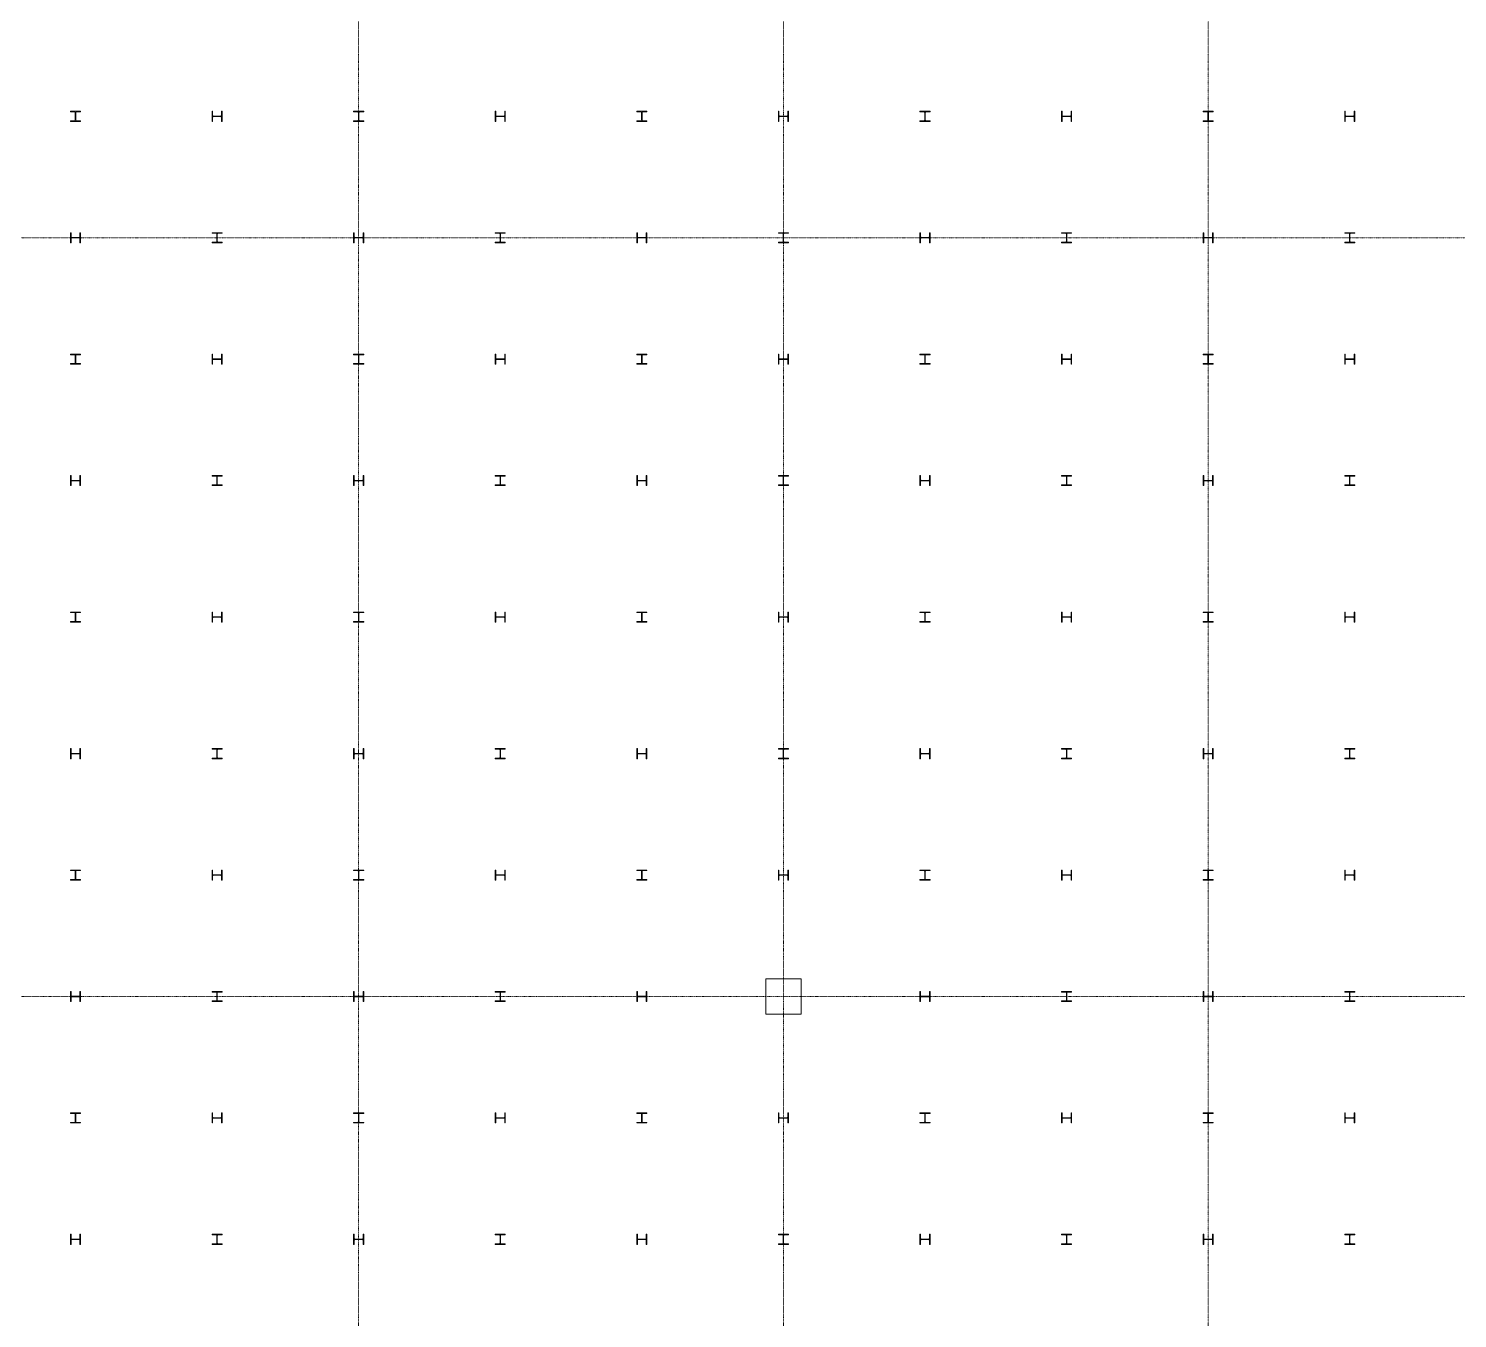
# Model space of a CAD drawing. Extents: x -32000 to 362567, y -29000 to 144214.
# Drawn here: x 19873 to 48130, y 23636 to 49134 of the extents above; entities that cross this region are included whole.
import ezdxf

# ---------------------------------------------------------------- set-up
doc = ezdxf.new("R2010")
doc.units = 0
doc.header["$LTSCALE"] = 10
doc.linetypes.add('H12PL25$0$JJP_三點線', pattern=[0.9, 0.3, -0.15, 0, -0.15, 0, -0.15, 0, -0.15])
doc.layers.add('H12PL25$0$S-COL', color=252, linetype='Continuous')
doc.layers.add('H12PL25$0$S-GRID', color=252, linetype='Continuous')

# ---------------------------------------------------------------- blocks, each defined once
blk = doc.blocks.new('H12PL25')
at = {"layer": 'H12PL25$0$S-COL', "lineweight": 0, "flags": 128}
for points in [[(20900, 47300), (20900, 47312), (20817, 47312, -0.41421356), (20804, 47325), (20804, 47475, -0.41421356), (20817, 47488), (20900, 47488), (20900, 47500), (20700, 47500), (20700, 47488), (20783, 47488, -0.41421356), (20796, 47475), (20796, 47325, -0.41421356), (20783, 47312), (20700, 47312), (20700, 47300)], [(23700, 47500), (23688, 47500), (23688, 47417, -0.41421356), (23675, 47404), (23525, 47404, -0.41421356), (23512, 47417), (23512, 47500), (23500, 47500), (23500, 47300), (23512, 47300), (23512, 47383, -0.41421356), (23525, 47396), (23675, 47396, -0.41421356), (23688, 47383), (23688, 47300), (23700, 47300)], [(26500, 47300), (26500, 47312), (26417, 47312, -0.41421356), (26404, 47325), (26404, 47475, -0.41421356), (26417, 47488), (26500, 47488), (26500, 47500), (26300, 47500), (26300, 47488), (26383, 47488, -0.41421356), (26396, 47475), (26396, 47325, -0.41421356), (26383, 47312), (26300, 47312), (26300, 47300)], [(29300, 47500), (29288, 47500), (29288, 47417, -0.41421356), (29275, 47404), (29125, 47404, -0.41421356), (29112, 47417), (29112, 47500), (29100, 47500), (29100, 47300), (29112, 47300), (29112, 47383, -0.41421356), (29125, 47396), (29275, 47396, -0.41421356), (29288, 47383), (29288, 47300), (29300, 47300)], [(32100, 47300), (32100, 47312), (32017, 47312, -0.41421356), (32004, 47325), (32004, 47475, -0.41421356), (32017, 47488), (32100, 47488), (32100, 47500), (31900, 47500), (31900, 47488), (31983, 47488, -0.41421356), (31996, 47475), (31996, 47325, -0.41421356), (31983, 47312), (31900, 47312), (31900, 47300)], [(34900, 47500), (34888, 47500), (34888, 47417, -0.41421356), (34875, 47404), (34725, 47404, -0.41421356), (34712, 47417), (34712, 47500), (34700, 47500), (34700, 47300), (34712, 47300), (34712, 47383, -0.41421356), (34725, 47396), (34875, 47396, -0.41421356), (34888, 47383), (34888, 47300), (34900, 47300)], [(37700, 47300), (37700, 47312), (37617, 47312, -0.41421356), (37604, 47325), (37604, 47475, -0.41421356), (37617, 47488), (37700, 47488), (37700, 47500), (37500, 47500), (37500, 47488), (37583, 47488, -0.41421356), (37596, 47475), (37596, 47325, -0.41421356), (37583, 47312), (37500, 47312), (37500, 47300)], [(40500, 47500), (40488, 47500), (40488, 47417, -0.41421356), (40475, 47404), (40325, 47404, -0.41421356), (40312, 47417), (40312, 47500), (40300, 47500), (40300, 47300), (40312, 47300), (40312, 47383, -0.41421356), (40325, 47396), (40475, 47396, -0.41421356), (40488, 47383), (40488, 47300), (40500, 47300)], [(43300, 47300), (43300, 47312), (43217, 47312, -0.41421356), (43204, 47325), (43204, 47475, -0.41421356), (43217, 47488), (43300, 47488), (43300, 47500), (43100, 47500), (43100, 47488), (43183, 47488, -0.41421356), (43196, 47475), (43196, 47325, -0.41421356), (43183, 47312), (43100, 47312), (43100, 47300)], [(46100, 47500), (46088, 47500), (46088, 47417, -0.41421356), (46075, 47404), (45925, 47404, -0.41421356), (45912, 47417), (45912, 47500), (45900, 47500), (45900, 47300), (45912, 47300), (45912, 47383, -0.41421356), (45925, 47396), (46075, 47396, -0.41421356), (46088, 47383), (46088, 47300), (46100, 47300)], [(20900, 45100), (20888, 45100), (20888, 45017, -0.41421356), (20875, 45004), (20725, 45004, -0.41421356), (20712, 45017), (20712, 45100), (20700, 45100), (20700, 44900), (20712, 44900), (20712, 44983, -0.41421356), (20725, 44996), (20875, 44996, -0.41421356), (20888, 44983), (20888, 44900), (20900, 44900)], [(23700, 44900), (23700, 44912), (23617, 44912, -0.41421356), (23604, 44925), (23604, 45075, -0.41421356), (23617, 45088), (23700, 45088), (23700, 45100), (23500, 45100), (23500, 45088), (23583, 45088, -0.41421356), (23596, 45075), (23596, 44925, -0.41421356), (23583, 44912), (23500, 44912), (23500, 44900)], [(26500, 45100), (26488, 45100), (26488, 45017, -0.41421356), (26475, 45004), (26325, 45004, -0.41421356), (26312, 45017), (26312, 45100), (26300, 45100), (26300, 44900), (26312, 44900), (26312, 44983, -0.41421356), (26325, 44996), (26475, 44996, -0.41421356), (26488, 44983), (26488, 44900), (26500, 44900)], [(29300, 44900), (29300, 44912), (29217, 44912, -0.41421356), (29204, 44925), (29204, 45075, -0.41421356), (29217, 45088), (29300, 45088), (29300, 45100), (29100, 45100), (29100, 45088), (29183, 45088, -0.41421356), (29196, 45075), (29196, 44925, -0.41421356), (29183, 44912), (29100, 44912), (29100, 44900)], [(32100, 45100), (32088, 45100), (32088, 45017, -0.41421356), (32075, 45004), (31925, 45004, -0.41421356), (31912, 45017), (31912, 45100), (31900, 45100), (31900, 44900), (31912, 44900), (31912, 44983, -0.41421356), (31925, 44996), (32075, 44996, -0.41421356), (32088, 44983), (32088, 44900), (32100, 44900)], [(34900, 44900), (34900, 44912), (34817, 44912, -0.41421356), (34804, 44925), (34804, 45075, -0.41421356), (34817, 45088), (34900, 45088), (34900, 45100), (34700, 45100), (34700, 45088), (34783, 45088, -0.41421356), (34796, 45075), (34796, 44925, -0.41421356), (34783, 44912), (34700, 44912), (34700, 44900)], [(37700, 45100), (37688, 45100), (37688, 45017, -0.41421356), (37675, 45004), (37525, 45004, -0.41421356), (37512, 45017), (37512, 45100), (37500, 45100), (37500, 44900), (37512, 44900), (37512, 44983, -0.41421356), (37525, 44996), (37675, 44996, -0.41421356), (37688, 44983), (37688, 44900), (37700, 44900)], [(40500, 44900), (40500, 44912), (40417, 44912, -0.41421356), (40404, 44925), (40404, 45075, -0.41421356), (40417, 45088), (40500, 45088), (40500, 45100), (40300, 45100), (40300, 45088), (40383, 45088, -0.41421356), (40396, 45075), (40396, 44925, -0.41421356), (40383, 44912), (40300, 44912), (40300, 44900)], [(43300, 45100), (43288, 45100), (43288, 45017, -0.41421356), (43275, 45004), (43125, 45004, -0.41421356), (43112, 45017), (43112, 45100), (43100, 45100), (43100, 44900), (43112, 44900), (43112, 44983, -0.41421356), (43125, 44996), (43275, 44996, -0.41421356), (43288, 44983), (43288, 44900), (43300, 44900)], [(46100, 44900), (46100, 44912), (46017, 44912, -0.41421356), (46004, 44925), (46004, 45075, -0.41421356), (46017, 45088), (46100, 45088), (46100, 45100), (45900, 45100), (45900, 45088), (45983, 45088, -0.41421356), (45996, 45075), (45996, 44925, -0.41421356), (45983, 44912), (45900, 44912), (45900, 44900)], [(20900, 42500), (20900, 42512), (20817, 42512, -0.41421356), (20804, 42525), (20804, 42675, -0.41421356), (20817, 42688), (20900, 42688), (20900, 42700), (20700, 42700), (20700, 42688), (20783, 42688, -0.41421356), (20796, 42675), (20796, 42525, -0.41421356), (20783, 42512), (20700, 42512), (20700, 42500)], [(23700, 42700), (23688, 42700), (23688, 42617, -0.41421356), (23675, 42604), (23525, 42604, -0.41421356), (23512, 42617), (23512, 42700), (23500, 42700), (23500, 42500), (23512, 42500), (23512, 42583, -0.41421356), (23525, 42596), (23675, 42596, -0.41421356), (23688, 42583), (23688, 42500), (23700, 42500)], [(26500, 42500), (26500, 42512), (26417, 42512, -0.41421356), (26404, 42525), (26404, 42675, -0.41421356), (26417, 42688), (26500, 42688), (26500, 42700), (26300, 42700), (26300, 42688), (26383, 42688, -0.41421356), (26396, 42675), (26396, 42525, -0.41421356), (26383, 42512), (26300, 42512), (26300, 42500)], [(29300, 42700), (29288, 42700), (29288, 42617, -0.41421356), (29275, 42604), (29125, 42604, -0.41421356), (29112, 42617), (29112, 42700), (29100, 42700), (29100, 42500), (29112, 42500), (29112, 42583, -0.41421356), (29125, 42596), (29275, 42596, -0.41421356), (29288, 42583), (29288, 42500), (29300, 42500)], [(32100, 42500), (32100, 42512), (32017, 42512, -0.41421356), (32004, 42525), (32004, 42675, -0.41421356), (32017, 42688), (32100, 42688), (32100, 42700), (31900, 42700), (31900, 42688), (31983, 42688, -0.41421356), (31996, 42675), (31996, 42525, -0.41421356), (31983, 42512), (31900, 42512), (31900, 42500)], [(34900, 42700), (34888, 42700), (34888, 42617, -0.41421356), (34875, 42604), (34725, 42604, -0.41421356), (34712, 42617), (34712, 42700), (34700, 42700), (34700, 42500), (34712, 42500), (34712, 42583, -0.41421356), (34725, 42596), (34875, 42596, -0.41421356), (34888, 42583), (34888, 42500), (34900, 42500)], [(37700, 42500), (37700, 42512), (37617, 42512, -0.41421356), (37604, 42525), (37604, 42675, -0.41421356), (37617, 42688), (37700, 42688), (37700, 42700), (37500, 42700), (37500, 42688), (37583, 42688, -0.41421356), (37596, 42675), (37596, 42525, -0.41421356), (37583, 42512), (37500, 42512), (37500, 42500)], [(40500, 42700), (40488, 42700), (40488, 42617, -0.41421356), (40475, 42604), (40325, 42604, -0.41421356), (40312, 42617), (40312, 42700), (40300, 42700), (40300, 42500), (40312, 42500), (40312, 42583, -0.41421356), (40325, 42596), (40475, 42596, -0.41421356), (40488, 42583), (40488, 42500), (40500, 42500)], [(43300, 42500), (43300, 42512), (43217, 42512, -0.41421356), (43204, 42525), (43204, 42675, -0.41421356), (43217, 42688), (43300, 42688), (43300, 42700), (43100, 42700), (43100, 42688), (43183, 42688, -0.41421356), (43196, 42675), (43196, 42525, -0.41421356), (43183, 42512), (43100, 42512), (43100, 42500)], [(46100, 42700), (46088, 42700), (46088, 42617, -0.41421356), (46075, 42604), (45925, 42604, -0.41421356), (45912, 42617), (45912, 42700), (45900, 42700), (45900, 42500), (45912, 42500), (45912, 42583, -0.41421356), (45925, 42596), (46075, 42596, -0.41421356), (46088, 42583), (46088, 42500), (46100, 42500)], [(20900, 40300), (20888, 40300), (20888, 40217, -0.41421356), (20875, 40204), (20725, 40204, -0.41421356), (20712, 40217), (20712, 40300), (20700, 40300), (20700, 40100), (20712, 40100), (20712, 40183, -0.41421356), (20725, 40196), (20875, 40196, -0.41421356), (20888, 40183), (20888, 40100), (20900, 40100)], [(23700, 40100), (23700, 40112), (23617, 40112, -0.41421356), (23604, 40125), (23604, 40275, -0.41421356), (23617, 40288), (23700, 40288), (23700, 40300), (23500, 40300), (23500, 40288), (23583, 40288, -0.41421356), (23596, 40275), (23596, 40125, -0.41421356), (23583, 40112), (23500, 40112), (23500, 40100)], [(26500, 40300), (26488, 40300), (26488, 40217, -0.41421356), (26475, 40204), (26325, 40204, -0.41421356), (26312, 40217), (26312, 40300), (26300, 40300), (26300, 40100), (26312, 40100), (26312, 40183, -0.41421356), (26325, 40196), (26475, 40196, -0.41421356), (26488, 40183), (26488, 40100), (26500, 40100)], [(29300, 40100), (29300, 40112), (29217, 40112, -0.41421356), (29204, 40125), (29204, 40275, -0.41421356), (29217, 40288), (29300, 40288), (29300, 40300), (29100, 40300), (29100, 40288), (29183, 40288, -0.41421356), (29196, 40275), (29196, 40125, -0.41421356), (29183, 40112), (29100, 40112), (29100, 40100)], [(32100, 40300), (32088, 40300), (32088, 40217, -0.41421356), (32075, 40204), (31925, 40204, -0.41421356), (31912, 40217), (31912, 40300), (31900, 40300), (31900, 40100), (31912, 40100), (31912, 40183, -0.41421356), (31925, 40196), (32075, 40196, -0.41421356), (32088, 40183), (32088, 40100), (32100, 40100)], [(34900, 40100), (34900, 40112), (34817, 40112, -0.41421356), (34804, 40125), (34804, 40275, -0.41421356), (34817, 40288), (34900, 40288), (34900, 40300), (34700, 40300), (34700, 40288), (34783, 40288, -0.41421356), (34796, 40275), (34796, 40125, -0.41421356), (34783, 40112), (34700, 40112), (34700, 40100)], [(37700, 40300), (37688, 40300), (37688, 40217, -0.41421356), (37675, 40204), (37525, 40204, -0.41421356), (37512, 40217), (37512, 40300), (37500, 40300), (37500, 40100), (37512, 40100), (37512, 40183, -0.41421356), (37525, 40196), (37675, 40196, -0.41421356), (37688, 40183), (37688, 40100), (37700, 40100)], [(40500, 40100), (40500, 40112), (40417, 40112, -0.41421356), (40404, 40125), (40404, 40275, -0.41421356), (40417, 40288), (40500, 40288), (40500, 40300), (40300, 40300), (40300, 40288), (40383, 40288, -0.41421356), (40396, 40275), (40396, 40125, -0.41421356), (40383, 40112), (40300, 40112), (40300, 40100)], [(43300, 40300), (43288, 40300), (43288, 40217, -0.41421356), (43275, 40204), (43125, 40204, -0.41421356), (43112, 40217), (43112, 40300), (43100, 40300), (43100, 40100), (43112, 40100), (43112, 40183, -0.41421356), (43125, 40196), (43275, 40196, -0.41421356), (43288, 40183), (43288, 40100), (43300, 40100)], [(46100, 40100), (46100, 40112), (46017, 40112, -0.41421356), (46004, 40125), (46004, 40275, -0.41421356), (46017, 40288), (46100, 40288), (46100, 40300), (45900, 40300), (45900, 40288), (45983, 40288, -0.41421356), (45996, 40275), (45996, 40125, -0.41421356), (45983, 40112), (45900, 40112), (45900, 40100)], [(20900, 37400), (20900, 37412), (20817, 37412, -0.41421356), (20804, 37425), (20804, 37575, -0.41421356), (20817, 37588), (20900, 37588), (20900, 37600), (20700, 37600), (20700, 37588), (20783, 37588, -0.41421356), (20796, 37575), (20796, 37425, -0.41421356), (20783, 37412), (20700, 37412), (20700, 37400)], [(23700, 37600), (23688, 37600), (23688, 37517, -0.41421356), (23675, 37504), (23525, 37504, -0.41421356), (23512, 37517), (23512, 37600), (23500, 37600), (23500, 37400), (23512, 37400), (23512, 37483, -0.41421356), (23525, 37496), (23675, 37496, -0.41421356), (23688, 37483), (23688, 37400), (23700, 37400)], [(26500, 37400), (26500, 37412), (26417, 37412, -0.41421356), (26404, 37425), (26404, 37575, -0.41421356), (26417, 37588), (26500, 37588), (26500, 37600), (26300, 37600), (26300, 37588), (26383, 37588, -0.41421356), (26396, 37575), (26396, 37425, -0.41421356), (26383, 37412), (26300, 37412), (26300, 37400)], [(29300, 37600), (29288, 37600), (29288, 37517, -0.41421356), (29275, 37504), (29125, 37504, -0.41421356), (29112, 37517), (29112, 37600), (29100, 37600), (29100, 37400), (29112, 37400), (29112, 37483, -0.41421356), (29125, 37496), (29275, 37496, -0.41421356), (29288, 37483), (29288, 37400), (29300, 37400)], [(32100, 37400), (32100, 37412), (32017, 37412, -0.41421356), (32004, 37425), (32004, 37575, -0.41421356), (32017, 37588), (32100, 37588), (32100, 37600), (31900, 37600), (31900, 37588), (31983, 37588, -0.41421356), (31996, 37575), (31996, 37425, -0.41421356), (31983, 37412), (31900, 37412), (31900, 37400)], [(34900, 37600), (34888, 37600), (34888, 37517, -0.41421356), (34875, 37504), (34725, 37504, -0.41421356), (34712, 37517), (34712, 37600), (34700, 37600), (34700, 37400), (34712, 37400), (34712, 37483, -0.41421356), (34725, 37496), (34875, 37496, -0.41421356), (34888, 37483), (34888, 37400), (34900, 37400)], [(37700, 37400), (37700, 37412), (37617, 37412, -0.41421356), (37604, 37425), (37604, 37575, -0.41421356), (37617, 37588), (37700, 37588), (37700, 37600), (37500, 37600), (37500, 37588), (37583, 37588, -0.41421356), (37596, 37575), (37596, 37425, -0.41421356), (37583, 37412), (37500, 37412), (37500, 37400)], [(40500, 37600), (40488, 37600), (40488, 37517, -0.41421356), (40475, 37504), (40325, 37504, -0.41421356), (40312, 37517), (40312, 37600), (40300, 37600), (40300, 37400), (40312, 37400), (40312, 37483, -0.41421356), (40325, 37496), (40475, 37496, -0.41421356), (40488, 37483), (40488, 37400), (40500, 37400)], [(43300, 37400), (43300, 37412), (43217, 37412, -0.41421356), (43204, 37425), (43204, 37575, -0.41421356), (43217, 37588), (43300, 37588), (43300, 37600), (43100, 37600), (43100, 37588), (43183, 37588, -0.41421356), (43196, 37575), (43196, 37425, -0.41421356), (43183, 37412), (43100, 37412), (43100, 37400)], [(46100, 37600), (46088, 37600), (46088, 37517, -0.41421356), (46075, 37504), (45925, 37504, -0.41421356), (45912, 37517), (45912, 37600), (45900, 37600), (45900, 37400), (45912, 37400), (45912, 37483, -0.41421356), (45925, 37496), (46075, 37496, -0.41421356), (46088, 37483), (46088, 37400), (46100, 37400)], [(20900, 34900), (20888, 34900), (20888, 34817, -0.41421356), (20875, 34804), (20725, 34804, -0.41421356), (20712, 34817), (20712, 34900), (20700, 34900), (20700, 34700), (20712, 34700), (20712, 34783, -0.41421356), (20725, 34796), (20875, 34796, -0.41421356), (20888, 34783), (20888, 34700), (20900, 34700)], [(23700, 34700), (23700, 34712), (23617, 34712, -0.41421356), (23604, 34725), (23604, 34875, -0.41421356), (23617, 34888), (23700, 34888), (23700, 34900), (23500, 34900), (23500, 34888), (23583, 34888, -0.41421356), (23596, 34875), (23596, 34725, -0.41421356), (23583, 34712), (23500, 34712), (23500, 34700)], [(26500, 34900), (26488, 34900), (26488, 34817, -0.41421356), (26475, 34804), (26325, 34804, -0.41421356), (26312, 34817), (26312, 34900), (26300, 34900), (26300, 34700), (26312, 34700), (26312, 34783, -0.41421356), (26325, 34796), (26475, 34796, -0.41421356), (26488, 34783), (26488, 34700), (26500, 34700)], [(29300, 34700), (29300, 34712), (29217, 34712, -0.41421356), (29204, 34725), (29204, 34875, -0.41421356), (29217, 34888), (29300, 34888), (29300, 34900), (29100, 34900), (29100, 34888), (29183, 34888, -0.41421356), (29196, 34875), (29196, 34725, -0.41421356), (29183, 34712), (29100, 34712), (29100, 34700)], [(32100, 34900), (32088, 34900), (32088, 34817, -0.41421356), (32075, 34804), (31925, 34804, -0.41421356), (31912, 34817), (31912, 34900), (31900, 34900), (31900, 34700), (31912, 34700), (31912, 34783, -0.41421356), (31925, 34796), (32075, 34796, -0.41421356), (32088, 34783), (32088, 34700), (32100, 34700)], [(34900, 34700), (34900, 34712), (34817, 34712, -0.41421356), (34804, 34725), (34804, 34875, -0.41421356), (34817, 34888), (34900, 34888), (34900, 34900), (34700, 34900), (34700, 34888), (34783, 34888, -0.41421356), (34796, 34875), (34796, 34725, -0.41421356), (34783, 34712), (34700, 34712), (34700, 34700)], [(37700, 34900), (37688, 34900), (37688, 34817, -0.41421356), (37675, 34804), (37525, 34804, -0.41421356), (37512, 34817), (37512, 34900), (37500, 34900), (37500, 34700), (37512, 34700), (37512, 34783, -0.41421356), (37525, 34796), (37675, 34796, -0.41421356), (37688, 34783), (37688, 34700), (37700, 34700)], [(40500, 34700), (40500, 34712), (40417, 34712, -0.41421356), (40404, 34725), (40404, 34875, -0.41421356), (40417, 34888), (40500, 34888), (40500, 34900), (40300, 34900), (40300, 34888), (40383, 34888, -0.41421356), (40396, 34875), (40396, 34725, -0.41421356), (40383, 34712), (40300, 34712), (40300, 34700)], [(43300, 34900), (43288, 34900), (43288, 34817, -0.41421356), (43275, 34804), (43125, 34804, -0.41421356), (43112, 34817), (43112, 34900), (43100, 34900), (43100, 34700), (43112, 34700), (43112, 34783, -0.41421356), (43125, 34796), (43275, 34796, -0.41421356), (43288, 34783), (43288, 34700), (43300, 34700)], [(46100, 34700), (46100, 34712), (46017, 34712, -0.41421356), (46004, 34725), (46004, 34875, -0.41421356), (46017, 34888), (46100, 34888), (46100, 34900), (45900, 34900), (45900, 34888), (45983, 34888, -0.41421356), (45996, 34875), (45996, 34725, -0.41421356), (45983, 34712), (45900, 34712), (45900, 34700)], [(20900, 32300), (20900, 32312), (20817, 32312, -0.41421356), (20804, 32325), (20804, 32475, -0.41421356), (20817, 32488), (20900, 32488), (20900, 32500), (20700, 32500), (20700, 32488), (20783, 32488, -0.41421356), (20796, 32475), (20796, 32325, -0.41421356), (20783, 32312), (20700, 32312), (20700, 32300)], [(23700, 32500), (23688, 32500), (23688, 32417, -0.41421356), (23675, 32404), (23525, 32404, -0.41421356), (23512, 32417), (23512, 32500), (23500, 32500), (23500, 32300), (23512, 32300), (23512, 32383, -0.41421356), (23525, 32396), (23675, 32396, -0.41421356), (23688, 32383), (23688, 32300), (23700, 32300)], [(26500, 32300), (26500, 32312), (26417, 32312, -0.41421356), (26404, 32325), (26404, 32475, -0.41421356), (26417, 32488), (26500, 32488), (26500, 32500), (26300, 32500), (26300, 32488), (26383, 32488, -0.41421356), (26396, 32475), (26396, 32325, -0.41421356), (26383, 32312), (26300, 32312), (26300, 32300)], [(29300, 32500), (29288, 32500), (29288, 32417, -0.41421356), (29275, 32404), (29125, 32404, -0.41421356), (29112, 32417), (29112, 32500), (29100, 32500), (29100, 32300), (29112, 32300), (29112, 32383, -0.41421356), (29125, 32396), (29275, 32396, -0.41421356), (29288, 32383), (29288, 32300), (29300, 32300)], [(32100, 32300), (32100, 32312), (32017, 32312, -0.41421356), (32004, 32325), (32004, 32475, -0.41421356), (32017, 32488), (32100, 32488), (32100, 32500), (31900, 32500), (31900, 32488), (31983, 32488, -0.41421356), (31996, 32475), (31996, 32325, -0.41421356), (31983, 32312), (31900, 32312), (31900, 32300)], [(34900, 32500), (34888, 32500), (34888, 32417, -0.41421356), (34875, 32404), (34725, 32404, -0.41421356), (34712, 32417), (34712, 32500), (34700, 32500), (34700, 32300), (34712, 32300), (34712, 32383, -0.41421356), (34725, 32396), (34875, 32396, -0.41421356), (34888, 32383), (34888, 32300), (34900, 32300)], [(37700, 32300), (37700, 32312), (37617, 32312, -0.41421356), (37604, 32325), (37604, 32475, -0.41421356), (37617, 32488), (37700, 32488), (37700, 32500), (37500, 32500), (37500, 32488), (37583, 32488, -0.41421356), (37596, 32475), (37596, 32325, -0.41421356), (37583, 32312), (37500, 32312), (37500, 32300)], [(40500, 32500), (40488, 32500), (40488, 32417, -0.41421356), (40475, 32404), (40325, 32404, -0.41421356), (40312, 32417), (40312, 32500), (40300, 32500), (40300, 32300), (40312, 32300), (40312, 32383, -0.41421356), (40325, 32396), (40475, 32396, -0.41421356), (40488, 32383), (40488, 32300), (40500, 32300)], [(43300, 32300), (43300, 32312), (43217, 32312, -0.41421356), (43204, 32325), (43204, 32475, -0.41421356), (43217, 32488), (43300, 32488), (43300, 32500), (43100, 32500), (43100, 32488), (43183, 32488, -0.41421356), (43196, 32475), (43196, 32325, -0.41421356), (43183, 32312), (43100, 32312), (43100, 32300)], [(46100, 32500), (46088, 32500), (46088, 32417, -0.41421356), (46075, 32404), (45925, 32404, -0.41421356), (45912, 32417), (45912, 32500), (45900, 32500), (45900, 32300), (45912, 32300), (45912, 32383, -0.41421356), (45925, 32396), (46075, 32396, -0.41421356), (46088, 32383), (46088, 32300), (46100, 32300)], [(20900, 30100), (20888, 30100), (20888, 30017, -0.41421356), (20875, 30004), (20725, 30004, -0.41421356), (20712, 30017), (20712, 30100), (20700, 30100), (20700, 29900), (20712, 29900), (20712, 29983, -0.41421356), (20725, 29996), (20875, 29996, -0.41421356), (20888, 29983), (20888, 29900), (20900, 29900)], [(23700, 29900), (23700, 29912), (23617, 29912, -0.41421356), (23604, 29925), (23604, 30075, -0.41421356), (23617, 30088), (23700, 30088), (23700, 30100), (23500, 30100), (23500, 30088), (23583, 30088, -0.41421356), (23596, 30075), (23596, 29925, -0.41421356), (23583, 29912), (23500, 29912), (23500, 29900)], [(26500, 30100), (26488, 30100), (26488, 30017, -0.41421356), (26475, 30004), (26325, 30004, -0.41421356), (26312, 30017), (26312, 30100), (26300, 30100), (26300, 29900), (26312, 29900), (26312, 29983, -0.41421356), (26325, 29996), (26475, 29996, -0.41421356), (26488, 29983), (26488, 29900), (26500, 29900)], [(29300, 29900), (29300, 29912), (29217, 29912, -0.41421356), (29204, 29925), (29204, 30075, -0.41421356), (29217, 30088), (29300, 30088), (29300, 30100), (29100, 30100), (29100, 30088), (29183, 30088, -0.41421356), (29196, 30075), (29196, 29925, -0.41421356), (29183, 29912), (29100, 29912), (29100, 29900)], [(32100, 30100), (32088, 30100), (32088, 30017, -0.41421356), (32075, 30004), (31925, 30004, -0.41421356), (31912, 30017), (31912, 30100), (31900, 30100), (31900, 29900), (31912, 29900), (31912, 29983, -0.41421356), (31925, 29996), (32075, 29996, -0.41421356), (32088, 29983), (32088, 29900), (32100, 29900)], [(37700, 30100), (37688, 30100), (37688, 30017, -0.41421356), (37675, 30004), (37525, 30004, -0.41421356), (37512, 30017), (37512, 30100), (37500, 30100), (37500, 29900), (37512, 29900), (37512, 29983, -0.41421356), (37525, 29996), (37675, 29996, -0.41421356), (37688, 29983), (37688, 29900), (37700, 29900)], [(40500, 29900), (40500, 29912), (40417, 29912, -0.41421356), (40404, 29925), (40404, 30075, -0.41421356), (40417, 30088), (40500, 30088), (40500, 30100), (40300, 30100), (40300, 30088), (40383, 30088, -0.41421356), (40396, 30075), (40396, 29925, -0.41421356), (40383, 29912), (40300, 29912), (40300, 29900)], [(43300, 30100), (43288, 30100), (43288, 30017, -0.41421356), (43275, 30004), (43125, 30004, -0.41421356), (43112, 30017), (43112, 30100), (43100, 30100), (43100, 29900), (43112, 29900), (43112, 29983, -0.41421356), (43125, 29996), (43275, 29996, -0.41421356), (43288, 29983), (43288, 29900), (43300, 29900)], [(46100, 29900), (46100, 29912), (46017, 29912, -0.41421356), (46004, 29925), (46004, 30075, -0.41421356), (46017, 30088), (46100, 30088), (46100, 30100), (45900, 30100), (45900, 30088), (45983, 30088, -0.41421356), (45996, 30075), (45996, 29925, -0.41421356), (45983, 29912), (45900, 29912), (45900, 29900)], [(20900, 27500), (20900, 27512), (20817, 27512, -0.41421356), (20804, 27525), (20804, 27675, -0.41421356), (20817, 27688), (20900, 27688), (20900, 27700), (20700, 27700), (20700, 27688), (20783, 27688, -0.41421356), (20796, 27675), (20796, 27525, -0.41421356), (20783, 27512), (20700, 27512), (20700, 27500)], [(23700, 27700), (23688, 27700), (23688, 27617, -0.41421356), (23675, 27604), (23525, 27604, -0.41421356), (23512, 27617), (23512, 27700), (23500, 27700), (23500, 27500), (23512, 27500), (23512, 27583, -0.41421356), (23525, 27596), (23675, 27596, -0.41421356), (23688, 27583), (23688, 27500), (23700, 27500)], [(26500, 27500), (26500, 27512), (26417, 27512, -0.41421356), (26404, 27525), (26404, 27675, -0.41421356), (26417, 27688), (26500, 27688), (26500, 27700), (26300, 27700), (26300, 27688), (26383, 27688, -0.41421356), (26396, 27675), (26396, 27525, -0.41421356), (26383, 27512), (26300, 27512), (26300, 27500)], [(29300, 27700), (29288, 27700), (29288, 27617, -0.41421356), (29275, 27604), (29125, 27604, -0.41421356), (29112, 27617), (29112, 27700), (29100, 27700), (29100, 27500), (29112, 27500), (29112, 27583, -0.41421356), (29125, 27596), (29275, 27596, -0.41421356), (29288, 27583), (29288, 27500), (29300, 27500)], [(32100, 27500), (32100, 27512), (32017, 27512, -0.41421356), (32004, 27525), (32004, 27675, -0.41421356), (32017, 27688), (32100, 27688), (32100, 27700), (31900, 27700), (31900, 27688), (31983, 27688, -0.41421356), (31996, 27675), (31996, 27525, -0.41421356), (31983, 27512), (31900, 27512), (31900, 27500)], [(34900, 27700), (34888, 27700), (34888, 27617, -0.41421356), (34875, 27604), (34725, 27604, -0.41421356), (34712, 27617), (34712, 27700), (34700, 27700), (34700, 27500), (34712, 27500), (34712, 27583, -0.41421356), (34725, 27596), (34875, 27596, -0.41421356), (34888, 27583), (34888, 27500), (34900, 27500)], [(37700, 27500), (37700, 27512), (37617, 27512, -0.41421356), (37604, 27525), (37604, 27675, -0.41421356), (37617, 27688), (37700, 27688), (37700, 27700), (37500, 27700), (37500, 27688), (37583, 27688, -0.41421356), (37596, 27675), (37596, 27525, -0.41421356), (37583, 27512), (37500, 27512), (37500, 27500)], [(40500, 27700), (40488, 27700), (40488, 27617, -0.41421356), (40475, 27604), (40325, 27604, -0.41421356), (40312, 27617), (40312, 27700), (40300, 27700), (40300, 27500), (40312, 27500), (40312, 27583, -0.41421356), (40325, 27596), (40475, 27596, -0.41421356), (40488, 27583), (40488, 27500), (40500, 27500)], [(43300, 27500), (43300, 27512), (43217, 27512, -0.41421356), (43204, 27525), (43204, 27675, -0.41421356), (43217, 27688), (43300, 27688), (43300, 27700), (43100, 27700), (43100, 27688), (43183, 27688, -0.41421356), (43196, 27675), (43196, 27525, -0.41421356), (43183, 27512), (43100, 27512), (43100, 27500)], [(46100, 27700), (46088, 27700), (46088, 27617, -0.41421356), (46075, 27604), (45925, 27604, -0.41421356), (45912, 27617), (45912, 27700), (45900, 27700), (45900, 27500), (45912, 27500), (45912, 27583, -0.41421356), (45925, 27596), (46075, 27596, -0.41421356), (46088, 27583), (46088, 27500), (46100, 27500)], [(20900, 25300), (20888, 25300), (20888, 25217, -0.41421356), (20875, 25204), (20725, 25204, -0.41421356), (20712, 25217), (20712, 25300), (20700, 25300), (20700, 25100), (20712, 25100), (20712, 25183, -0.41421356), (20725, 25196), (20875, 25196, -0.41421356), (20888, 25183), (20888, 25100), (20900, 25100)], [(23700, 25100), (23700, 25112), (23617, 25112, -0.41421356), (23604, 25125), (23604, 25275, -0.41421356), (23617, 25288), (23700, 25288), (23700, 25300), (23500, 25300), (23500, 25288), (23583, 25288, -0.41421356), (23596, 25275), (23596, 25125, -0.41421356), (23583, 25112), (23500, 25112), (23500, 25100)], [(26500, 25300), (26488, 25300), (26488, 25217, -0.41421356), (26475, 25204), (26325, 25204, -0.41421356), (26312, 25217), (26312, 25300), (26300, 25300), (26300, 25100), (26312, 25100), (26312, 25183, -0.41421356), (26325, 25196), (26475, 25196, -0.41421356), (26488, 25183), (26488, 25100), (26500, 25100)], [(29300, 25100), (29300, 25112), (29217, 25112, -0.41421356), (29204, 25125), (29204, 25275, -0.41421356), (29217, 25288), (29300, 25288), (29300, 25300), (29100, 25300), (29100, 25288), (29183, 25288, -0.41421356), (29196, 25275), (29196, 25125, -0.41421356), (29183, 25112), (29100, 25112), (29100, 25100)], [(32100, 25300), (32088, 25300), (32088, 25217, -0.41421356), (32075, 25204), (31925, 25204, -0.41421356), (31912, 25217), (31912, 25300), (31900, 25300), (31900, 25100), (31912, 25100), (31912, 25183, -0.41421356), (31925, 25196), (32075, 25196, -0.41421356), (32088, 25183), (32088, 25100), (32100, 25100)], [(34900, 25100), (34900, 25112), (34817, 25112, -0.41421356), (34804, 25125), (34804, 25275, -0.41421356), (34817, 25288), (34900, 25288), (34900, 25300), (34700, 25300), (34700, 25288), (34783, 25288, -0.41421356), (34796, 25275), (34796, 25125, -0.41421356), (34783, 25112), (34700, 25112), (34700, 25100)], [(37700, 25300), (37688, 25300), (37688, 25217, -0.41421356), (37675, 25204), (37525, 25204, -0.41421356), (37512, 25217), (37512, 25300), (37500, 25300), (37500, 25100), (37512, 25100), (37512, 25183, -0.41421356), (37525, 25196), (37675, 25196, -0.41421356), (37688, 25183), (37688, 25100), (37700, 25100)], [(40500, 25100), (40500, 25112), (40417, 25112, -0.41421356), (40404, 25125), (40404, 25275, -0.41421356), (40417, 25288), (40500, 25288), (40500, 25300), (40300, 25300), (40300, 25288), (40383, 25288, -0.41421356), (40396, 25275), (40396, 25125, -0.41421356), (40383, 25112), (40300, 25112), (40300, 25100)], [(43300, 25300), (43288, 25300), (43288, 25217, -0.41421356), (43275, 25204), (43125, 25204, -0.41421356), (43112, 25217), (43112, 25300), (43100, 25300), (43100, 25100), (43112, 25100), (43112, 25183, -0.41421356), (43125, 25196), (43275, 25196, -0.41421356), (43288, 25183), (43288, 25100), (43300, 25100)], [(46100, 25100), (46100, 25112), (46017, 25112, -0.41421356), (46004, 25125), (46004, 25275, -0.41421356), (46017, 25288), (46100, 25288), (46100, 25300), (45900, 25300), (45900, 25288), (45983, 25288, -0.41421356), (45996, 25275), (45996, 25125, -0.41421356), (45983, 25112), (45900, 25112), (45900, 25100)]]:
    blk.add_lwpolyline(points, format="xyb", close=True, dxfattribs=at)
blk.add_lwpolyline([(34450, 29650), (35150, 29650), (35150, 30350), (34450, 30350)], close=True, dxfattribs=at)
at = {"layer": 'H12PL25$0$S-GRID', "linetype": 'H12PL25$0$JJP_三點線', "lineweight": 0}
for p, q in [((26400, 128250), (26400, -28000)), ((34800, 128250), (34800, -28000)), ((43200, 128250), (43200, -28000)), ((-29000, 45000), (289600, 45000)), ((-29000, 30000), (289600, 30000))]:
    blk.add_line(p, q, dxfattribs=at)

msp = doc.modelspace()

# ---------------------------------------------------------------- block references
msp.add_blockref('H12PL25', (0, 0))

doc.saveas('drawing.dxf')
